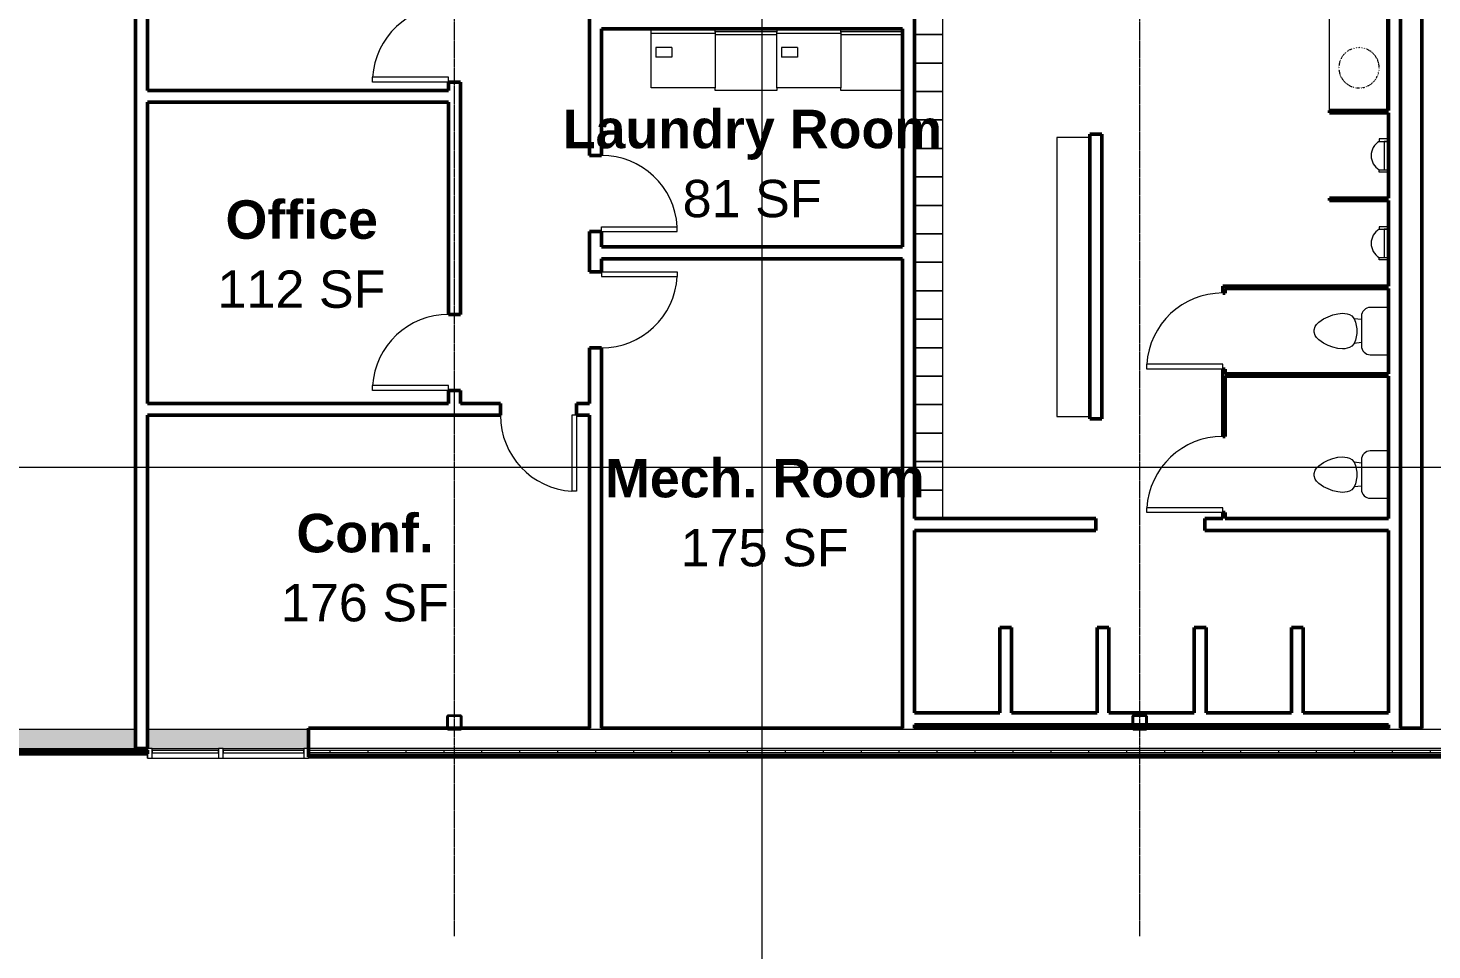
# Model space of a CAD drawing. Header units: inches. Extents: x 21836 to 26424, y -23174 to -20350.
# Drawn here: x 24929 to 25521, y -22854 to -22465 of the extents above; entities that cross this region are included whole.
import ezdxf

# ---------------------------------------------------------------- set-up
doc = ezdxf.new("R2010")
doc.units = ezdxf.units.IN
doc.header["$MEASUREMENT"] = 0
doc.linetypes.add('Dash dot dot', pattern=[0.8124999999999999, 0.2499999999999999, -0.1875, 0, -0.1875, 0, -0.1875])
doc.linetypes.add('Grid Line 1_2_', pattern=[0.8749999999999999, 0.4999999999999999, -0.125, 0.125, -0.125])
for name, color, linetype, lineweight in [('A-DOOR', 31, 'Continuous', 13), ('A-GLAZ-CURT', 52, 'Continuous', 9), ('A-GLAZ-CWMG', 51, 'Continuous', 9), ('A-WALL', 113, 'Continuous', 13), ('A-WALL-PATT', 111, 'Continuous', 50), ('C-BLDG-PADS', 91, 'Continuous', 9), ('C-TOPO', 7, 'Continuous', 9), ('G-ANNO-SYMB', 111, 'Continuous', 9), ('I-FURN', 30, 'Continuous', 9), ('I-WALL', 2, 'Continuous', 13), ('L-SITE-WALL', 31, 'Continuous', 13), ('M-AREA-IDEN', 171, 'Continuous', 9), ('P-SANR-FIXT', 6, 'Continuous', 9), ('Q-CASE', 31, 'Continuous', 9), ('Q-SPCQ', 91, 'Continuous', 9), ('S-BEAM', 12, 'Continuous', 9), ('S-COLS', 52, 'Continuous', 9), ('S-GRID', 1, 'Continuous', 9)]:
    doc.layers.add(name, color=color, linetype=linetype, lineweight=lineweight)
doc.styles.add('Arial_2', font='arial.ttf', dxfattribs={"height": 15.73652694610777})
doc.styles.add('Arial_B_1', font='arialbd.ttf', dxfattribs={"height": 16.23609923011119})

# ---------------------------------------------------------------- blocks, each defined once
blk = doc.blocks.new('HSS-Hollow Structural Section-Column - HSS6X6X1_4-V7-First Floor Plan')
at = {"layer": 'S-COLS', "lineweight": 30}
for p, q in [((-3.000000000000004, 2.533999999999998), (-3.000000000000004, -2.533999999999977)), ((-2.767000000000004, -2.533999999999948), (-2.767000000000004, 2.533999999999994)), ((2.534000000000103, 3), (-2.534, 3)), ((-2.534000000000001, 2.767), (2.534000000000098, 2.767)), ((2.766999999999992, 2.534000000000108), (2.766999999999992, -2.534000000000056)), ((2.999999999999992, -2.533999999999905), (2.999999999999992, 2.534000000000102)), ((2.53400000000005, -2.766999999999997), (-2.533999999999954, -2.766999999999997)), ((-2.533999999999988, -2.999999999999994), (2.533999999999897, -2.999999999999993))]:
    blk.add_line(p, q, dxfattribs=at)
for centre, radius, start, end in [((-2.534, 2.533999999999996), 0.4660000000000032, 89.99999999999993, 179.9999999999999), ((-2.534, 2.533999999999996), 0.2330000000000041, 90.00000000000065, 180.0000000000004), ((2.5340000000001, 2.534000000000108), 0.4659999999998932, 359.9999999999989, 89.9999999999993), ((2.5340000000001, 2.534000000000108), 0.2329999999998928, 2.735277026058625e-13, 90.00000000000038), ((-2.533999999999989, -2.533999999999978), 0.4660000000000153, 179.9999999999998, 269.9999999999993), ((-2.533999999999955, -2.533999999999947), 0.2330000000000494, 179.9999999999999, 269.9999999999998), ((2.533999999999903, -2.533999999999904), 0.4660000000000886, 269.9999999999989, 359.9999999999993), ((2.53400000000005, -2.534000000000055), 0.2329999999999417, 269.9999999999996, 359.9999999999995)]:
    blk.add_arc(centre, radius, start, end, dxfattribs=at)
blk = doc.blocks.new('HSS-Hollow Structural Section-Column - HSS6X6X1_4-V8-First Floor Plan')
at = {"layer": 'S-COLS'}
h = blk.add_hatch(dxfattribs=at)
h.set_pattern_fill('FP_7', color=256, style=0, pattern_type=2)
h.set_pattern_definition([(225, (25397.39, -22758.053), (12.67135351886293, -12.67135351886293), []), (225, (25397.39, -22777.253), (12.67135351886293, -12.67135351886293), [])])
h.paths.add_polyline_path([(-2.534000000025798, 3.000000000023874), (-2.8635117600586, 2.863511760056553), (-3.000000000025238, 2.534000000023752), (-3.000000000025238, -2.533999999976003), (-2.8635117600586, -2.863511760008805), (-2.534000000025798, -2.999999999976125), (2.533999999974639, -2.999999999976125), (2.86351176000744, -2.863511760008805), (2.999999999974761, -2.533999999976003), (2.999999999974761, 2.534000000023752), (2.86351176000744, 2.863511760056553), (2.533999999974639, 3.000000000023874), (1.148086466251243, 3.000000000023874)], flags=0)
h.paths.add_polyline_path([(-2.534000000025798, 2.767000000023472), (2.533999999974639, 2.767000000023472), (2.69875587999104, 2.698755880040153), (2.766999999974359, 2.534000000023752), (2.766999999974359, -2.533999999976003), (2.69875587999104, -2.698755879992404), (2.533999999974639, -2.766999999976405), (-2.534000000025798, -2.766999999976405), (-2.698755880041517, -2.698755879992404), (-2.767000000025518, -2.533999999976003), (-2.767000000025518, 2.534000000023752), (-2.698755880041517, 2.698755880040153)], flags=0)
at = {"layer": 'S-COLS', "lineweight": 30}
for p, q in [((-3.000000000000004, 2.533999999999998), (-3.000000000000004, -2.533999999999977)), ((-2.767000000000004, -2.533999999999948), (-2.767000000000004, 2.533999999999994)), ((2.534000000000103, 3), (-2.534, 3)), ((-2.534000000000001, 2.767), (2.534000000000098, 2.767)), ((2.766999999999992, 2.534000000000108), (2.766999999999992, -2.534000000000056)), ((2.999999999999992, -2.533999999999905), (2.999999999999992, 2.534000000000102)), ((2.53400000000005, -2.766999999999997), (-2.533999999999954, -2.766999999999997)), ((-2.533999999999988, -2.999999999999994), (2.533999999999897, -2.999999999999993))]:
    blk.add_line(p, q, dxfattribs=at)
for centre, radius, start, end in [((-2.534, 2.533999999999996), 0.4660000000000032, 89.99999999999993, 179.9999999999999), ((-2.534, 2.533999999999996), 0.2330000000000041, 90.00000000000065, 180.0000000000004), ((2.5340000000001, 2.534000000000108), 0.4659999999998932, 359.9999999999989, 89.9999999999993), ((2.5340000000001, 2.534000000000108), 0.2329999999998928, 2.735277026058625e-13, 90.00000000000038), ((-2.533999999999989, -2.533999999999978), 0.4660000000000153, 179.9999999999998, 269.9999999999993), ((-2.533999999999955, -2.533999999999947), 0.2330000000000494, 179.9999999999999, 269.9999999999998), ((2.533999999999903, -2.533999999999904), 0.4660000000000886, 269.9999999999989, 359.9999999999993), ((2.53400000000005, -2.534000000000055), 0.2329999999999417, 269.9999999999996, 359.9999999999995)]:
    blk.add_arc(centre, radius, start, end, dxfattribs=at)
blk = doc.blocks.new('Locker-Double Stacked - 12_ x 12_-489636-First Floor Plan')
at = {"layer": 'I-FURN'}
for p, q in [((5.999999999999998, 5.999999999999805), (-5.999999999999998, 5.999999999999805)), ((-5.999999999999998, 5.999999999999805), (-5.999999999999998, -6.000000000000192)), ((5.999999999999998, -6.000000000000192), (5.999999999999998, 5.999999999999805)), ((-5.999999999999998, -6.000000000000192), (5.999999999999998, -6.000000000000192))]:
    blk.add_line(p, q, dxfattribs=at)
blk = doc.blocks.new('Furniture 3 - Furniture 1-489597-First Floor Plan')
at = {"layer": 'I-FURN'}
for p, q in [((25345.98860625885, -22499.47490433136), (25345.98860625885, -22617.0834264479)), ((25359.98860625885, -22499.47490433136), (25345.98860625885, -22499.47490433136)), ((25345.98860625885, -22617.0834264479), (25359.98860625885, -22617.0834264479))]:
    blk.add_line(p, q, dxfattribs=at)
blk = doc.blocks.new('Toilet-Domestic-3D - Toilet-Domestic-3D-489637-First Floor Plan')
at = {"layer": 'P-SANR-FIXT'}
for p, q in [((-1.873738709727301, 11.50000000000006), (-0.5000000000001319, 12.00000000000002)), ((-0.5000000000001326, 12.00000000000002), (0.5000000000001497, 12.00000000000002)), ((0.5000000000001499, 12.00000000000002), (1.873738709727314, 11.50000000000006)), ((-6.787750874495901, 4.000000000000085), (-6.059810405963448, 6.000000000000224)), ((-6.059810405963455, 6.000000000000207), (-5.127195089653489, 8.000000000000112)), ((-5.127195089653492, 8.000000000000107), (-3.739764113511693, 10.0000000000001)), ((-3.739764113511677, 10.00000000000013), (-2.739764113511752, 11.00000000000004)), ((-2.739764113511753, 11.00000000000004), (-1.873738709727293, 11.50000000000007)), ((1.873738709727305, 11.50000000000006), (2.739764113511741, 11.00000000000005)), ((2.739764113511736, 11.00000000000006), (3.739764113511721, 10.00000000000005)), ((3.739764113511732, 10.00000000000004), (5.127195089653512, 8.000000000000064)), ((5.127195089653513, 8.00000000000006), (6.059810405963525, 6.000000000000047)), ((6.059810405963531, 6.000000000000028), (6.787750874495945, 3.999999999999983)), ((-7.50000000000002, -3.425093895454522e-14), (-7.325688514504699, 1.99238939618353)), ((-7.325688514504694, 1.992389396183555), (-6.787750874495927, 3.999999999999996)), ((6.787750874495946, 3.999999999999977), (7.325688514504697, 1.992389396183532)), ((7.325688514504697, 1.992389396183537), (7.50000000000002, -8.293365993949918e-14)), ((-7.412844257252362, -0.9961946980916878), (-7.50000000000002, -3.697042672001771e-14)), ((-7.235846299147765, -1.99999999999979), (-7.412844257252362, -0.9961946980917018)), ((-6.967897106716618, -2.999999999999912), (-7.235846299147754, -1.999999999999842)), ((-6.401133212130358, -3.999999999999919), (-6.967897106716618, -2.999999999999914)), ((-5.209379619536154, -4.99999999999991), (-6.401133212130358, -3.999999999999921)), ((-3.835640909808946, -5.49999999999988), (-5.209379619536155, -4.99999999999991)), ((-4.861662917351556, -8.023778450744098), (-5.209379619536154, -4.99999999999991)), ((-0.9999999999997728, -5.999999999999972), (-3.835640909808924, -5.499999999999883)), ((3.835640909808857, -5.499999999999932), (0.9999999999997848, -5.999999999999972)), ((5.209379619536155, -4.999999999999937), (3.835640909808858, -5.499999999999933)), ((4.861662917351547, -8.023778450744098), (5.209379619536154, -4.999999999999936)), ((6.40113321213035, -3.999999999999953), (5.209379619536155, -4.999999999999937)), ((6.96789710671662, -2.999999999999932), (6.40113321213035, -3.999999999999953)), ((7.235846299147753, -1.999999999999943), (6.96789710671662, -2.999999999999932)), ((7.412844257252376, -0.9961946980917418), (7.235846299147751, -1.999999999999961)), ((7.500000000000021, -6.686708314075687e-14), (7.412844257252373, -0.9961946980917571)), ((-9.976221549255797, -11.74999999999998), (-9.976221549255797, -19.47622154925572)), ((6.24999999999998, -8.023778450744098), (-6.250000000000018, -8.023778450744098)), ((0.9999999999997835, -5.999999999999972), (-0.9999999999997728, -5.999999999999972)), ((9.976221549255834, -19.47622154925572), (9.976221549255834, -11.74999999999989))]:
    blk.add_line(p, q, dxfattribs=at)
for centre, radius, start, end in [((-6.249999999999996, -11.74999999999996), 3.726221549255814, 90.00000000000034, 180.0000000000004), ((6.250000000000004, -11.74999999999991), 3.726221549255821, 3.244165775092787e-13, 90.00000000000044)]:
    blk.add_arc(centre, radius, start, end, dxfattribs=at)
blk = doc.blocks.new('Single-Flush - 32_ x 84_-489638-First Floor Plan')
at = {"layer": 'A-DOOR', "lineweight": 20}
for p, q in [((14, -0.4999999999997813), (14, -32.50416177666408)), ((16.00000000000093, -0.4999999999997813), (14, -0.4999999999997813)), ((16.00000000000093, -0.4999999999997813), (16.00000000000093, -32.50416177666408)), ((16.00000000000093, -32.50416177666408), (14, -32.50416177666408))]:
    blk.add_line(p, q, dxfattribs=at)
at = {"layer": 'A-DOOR', "lineweight": 9}
blk.add_arc((16.00000000000093, -0.4999999999994408), 32.06659275674492, 179.9999999999998, 266.4241294797687, dxfattribs=at)
blk = doc.blocks.new('Vanity Counter Top w 2 Round Sink Holes - 72_-489639-First Floor Plan')
at = {"layer": 'Q-CASE', "lineweight": 20}
for p, q in [((-52.26229508196725, 24.99999999999994), (32.01895491788748, 24.99999999999994)), ((-52.26229508196725, 0.750000000000015), (32.01895491788152, 0.750000000000015))]:
    blk.add_line(p, q, dxfattribs=at)
at = {"layer": 'Q-CASE', "linetype": 'Dash dot dot'}
for centre, radius, start, end in [((-34.26229508196761, 12.49999999999992), 8.499999999999957, 359.9999999999994, 179.9999999999999), ((14.98770491782051, 12.4999999999999), 8.49999999999998, 359.9999999999994, 179.9999999999999), ((-34.26229508196761, 12.49999999999992), 8.499999999999957, 180.0000000000002, 5.088887490341627e-14), ((14.98770491782051, 12.49999999999995), 8.49999999999998, 180.0000000000002, 5.088887490341627e-14)]:
    blk.add_arc(centre, radius, start, end, dxfattribs=at)
blk = doc.blocks.new('Single-Flush - 32_ x 84_-460923-First Floor Plan')
at = {"layer": 'A-DOOR', "lineweight": 20}
for p, q in [((14, -2.499999999999781), (14, -34.50416177666408)), ((16.00000000000093, -2.499999999999781), (14, -2.499999999999781)), ((16.00000000000093, -2.499999999999781), (16.00000000000093, -34.50416177666408)), ((16.00000000000093, -34.50416177666408), (14, -34.50416177666408))]:
    blk.add_line(p, q, dxfattribs=at)
at = {"layer": 'A-DOOR', "lineweight": 9}
blk.add_arc((16.00000000000093, -2.499999999999441), 32.06659275674492, 179.9999999999998, 266.4241294797687, dxfattribs=at)
blk = doc.blocks.new('Single-Flush - 32_ x 84_-489871-First Floor Plan')
at = {"layer": 'A-DOOR', "lineweight": 20}
for p, q in [((14, 2.499999999999781), (14, 34.50416177666408)), ((16.00000000000093, 34.50416177666408), (14, 34.50416177666408)), ((16.00000000000093, 2.499999999999781), (16.00000000000093, 34.50416177666408)), ((16.00000000000093, 2.499999999999781), (14, 2.499999999999781))]:
    blk.add_line(p, q, dxfattribs=at)
at = {"layer": 'A-DOOR', "lineweight": 9}
blk.add_arc((16.00000000000093, 2.499999999999441), 32.06659275674492, 93.57587052023096, 179.9999999999998, dxfattribs=at)
blk = doc.blocks.new('Urinal-Wall-3D - Urinal-Wall-3D-492330-First Floor Plan')
at = {"layer": 'P-SANR-FIXT'}
for p, q in [((-11.29427558527833, 2.500000000000131), (-11.29427558527833, 6.500000000000266)), ((-11.29427558527833, 6.500000000000266), (-10.29427558527837, 6.500000000000266)), ((-10.29427558527837, 6.500000000000266), (-10.29427558527837, 2.500000000000131)), ((2.7259743663051, 6.500000000000336), (1.705724414721597, 6.500000000000336)), ((1.705724414721597, 6.500000000000336), (1.705724414721597, 2.500000000000131)), ((2.7259743663051, 2.500000000000131), (2.7259743663051, 6.500000000000336)), ((1.705724414721597, 4.345299461621099), (-10.29427558527837, 4.345299461621099)), ((-10.29427558527837, 4.345299461621099), (-10.29427558527837, 2.500000000000131)), ((1.705724414721597, 2.500000000000131), (1.705724414721597, 4.345299461621099))]:
    blk.add_line(p, q, dxfattribs=at)
blk.add_arc((-4.294275585278364, 2.894448724535911), 6.999999999999996, 31.00271913387458, 148.9972808661261, dxfattribs=at)
blk = doc.blocks.new('Girt_C - 8_D-707918-First Floor Plan')
at = {"layer": 'S-BEAM'}
h = blk.add_hatch(color=256, dxfattribs=at)
h.paths.add_polyline_path([(26266.2652253516, -22761.24031039725), (26266.2652253516, -22761.05281039725), (25988.25932635176, -22761.08957244871), (25988.25932635176, -22761.24031039725), (26260.19347484156, -22761.24031039725)], flags=0)
h.paths.add_polyline_path([(25846.3902253518, -22761.24031039725), (25846.3902253518, -22761.05281039725), (25814.3902253518, -22761.09685341598), (25814.3902253518, -22761.24031039725)], flags=0)
h.paths.add_polyline_path([(24973.89022535176, -22761.24031039725), (24973.89022535176, -22761.05281039725), (24630.89022535175, -22761.07787698697), (24630.89022535175, -22761.24031039725), (24843.31328387347, -22761.24031039725)], flags=0)
h.paths.add_polyline_path([(25046.89022535186, -22761.24031039725), (25046.89022535186, -22761.05281039725), (24978.89022535175, -22761.07793063403), (24978.89022535175, -22761.24031039725), (24981.54549762646, -22761.24031039724)], flags=0)
h = blk.add_hatch(color=256, dxfattribs=at)
h.paths.add_polyline_path([(26225.63542140332, -22768.86531039725), (26266.2652253516, -22768.86531039725), (26266.2652253516, -22761.24031039725), (25988.25932635176, -22761.24031039725), (25988.25932635176, -22768.86531039725), (26087.40320765033, -22768.86531039725)], flags=0)
h.paths.add_polyline_path([(25846.3902253518, -22768.86531039725), (25846.3902253518, -22761.24031039725), (25814.3902253518, -22761.24031039725), (25814.3902253518, -22768.86531039725)], flags=0)
h.paths.add_polyline_path([(25046.89022535186, -22768.86531039724), (25046.89022535186, -22761.24031039725), (24978.89022535175, -22761.24031039725), (24978.89022535175, -22768.86531039724), (24981.54549762646, -22768.86531039724)], flags=0)
h.paths.add_polyline_path([(24973.89022535176, -22768.86531039724), (24973.89022535176, -22761.24031039725), (24630.89022535175, -22761.24031039725), (24630.89022535175, -22768.86531039724), (24843.31328387347, -22768.86531039724)], flags=0)
h = blk.add_hatch(color=256, dxfattribs=at)
h.paths.add_polyline_path([(26212.58854265943, -22769.05281039725), (26266.2652253516, -22769.02769016046), (26266.2652253516, -22768.86531039725), (25988.25932635176, -22768.88121341184), (25988.25932635176, -22769.05281039725), (26182.74238881328, -22769.05281039725)], flags=0)
h.paths.add_polyline_path([(25844.3902253518, -22769.05281039725), (25846.3902253518, -22769.02769016046), (25846.3902253518, -22768.86531039725), (25814.3902253518, -22768.89115939809), (25814.3902253518, -22769.05281039725), (25816.3902253518, -22769.05281039725)], flags=0)
h.paths.add_polyline_path([(24978.89022535175, -22769.05281039724), (25046.89022535186, -22769.01012311863), (25046.89022535186, -22768.86531039724), (24978.89022535175, -22768.86531039724), (24978.89022535175, -22769.04742269944)], flags=0)
h.paths.add_polyline_path([(24973.89022535176, -22769.05281039724), (24973.89022535176, -22768.86531039724), (24630.89022535175, -22768.86531039724), (24630.89022535175, -22769.05275675018), (24843.31328387347, -22769.05281039724)], flags=0)
for p, q in [((24973.89022535176, -22761.05281039725), (24821.92422535169, -22761.05281039725)), ((25046.89022535186, -22761.05281039725), (24978.89022535175, -22761.05281039725)), ((24661.39022535194, -22769.05281039724), (24973.89022535176, -22769.05281039724)), ((24980.89022535175, -22769.05281039724), (25008.89022535176, -22769.05281039724)), ((25010.89022535176, -22769.05281039724), (25044.89022535186, -22769.05281039724))]:
    blk.add_line(p, q, dxfattribs=at)
blk = doc.blocks.new('System Panel - Glazed-706675-First Floor Plan')
at = {"layer": 'A-GLAZ-CURT', "lineweight": 13}
for p, q in [((17.00000000004729, -0.2499999999990905), (-17.00000000005275, -0.2499999999990905)), ((-17.00000000005275, -0.2499999999990905), (-17.00000000005275, -1.250000000000909)), ((-17.00000000005275, -1.250000000000909), (17.00000000004729, -1.250000000000909)), ((17.00000000004729, -1.250000000000909), (17.00000000004729, -0.2499999999990905))]:
    blk.add_line(p, q, dxfattribs=at)
at = {"layer": 'A-GLAZ-CURT'}
for p, q in [((-17.00000000005275, -1.25), (-17.00000000005275, -0.2500000000000001)), ((17.00000000005002, -0.25), (-17.00000000005275, -0.25)), ((-17.00000000005275, -1.25), (17.00000000005002, -1.25)), ((17.00000000005002, -0.2500000000000001), (17.00000000005002, -1.25))]:
    blk.add_line(p, q, dxfattribs=at)
blk = doc.blocks.new('Rectangular Mullion - Rectangular Mullion 1-592574-First Floor Plan')
at = {"layer": 'A-GLAZ-CWMG', "lineweight": 20}
for p, q in [((-2.000000000000909, 2.000000000000909), (0, 2.000000000000909)), ((-2.000000000000909, -2.000000000000909), (-2.000000000000909, 2.000000000000909)), ((0, 2.000000000000909), (0, -2.000000000000909)), ((0, -2.000000000000909), (-2.000000000000909, -2.000000000000909))]:
    blk.add_line(p, q, dxfattribs=at)
blk = doc.blocks.new('Rectangular Mullion - Rectangular Mullion 1-600438-First Floor Plan')
at = {"layer": 'A-GLAZ-CWMG'}
blk.add_line((25010.89022535173, -22773.05281039722), (25044.89022535184, -22773.05281039722), dxfattribs=at)
blk = doc.blocks.new('System Panel - Glazed-706159-First Floor Plan')
at = {"layer": 'A-GLAZ-CURT', "lineweight": 13}
for p, q in [((13.99999999999818, -0.2499999999990905), (-14.00000000000364, -0.2499999999990905)), ((-14.00000000000364, -0.2499999999990905), (-14.00000000000364, -1.250000000000909)), ((-14.00000000000364, -1.250000000000909), (13.99999999999818, -1.250000000000909)), ((13.99999999999818, -1.250000000000909), (13.99999999999818, -0.2499999999990905))]:
    blk.add_line(p, q, dxfattribs=at)
at = {"layer": 'A-GLAZ-CURT'}
for p, q in [((-14.00000000000364, -1.25), (-14.00000000000364, -0.2500000000000001)), ((13.99999999999818, -0.25), (-14.00000000000364, -0.25)), ((-14.00000000000364, -1.25), (13.99999999999818, -1.25)), ((13.99999999999818, -0.2500000000000001), (13.99999999999818, -1.25))]:
    blk.add_line(p, q, dxfattribs=at)
blk = doc.blocks.new('Rectangular Mullion - Rectangular Mullion 1-674845-First Floor Plan')
at = {"layer": 'A-GLAZ-CWMG'}
for p, q in [((24978.89022535173, -22769.40221039724), (24978.89022535173, -22769.05281039721)), ((24978.89022535173, -22769.75621039725), (24978.89022535173, -22769.40221039724)), ((24978.89022535173, -22771.34021039724), (24978.89022535173, -22769.76541039725)), ((24978.89022535173, -22773.05281039722), (24978.89022535173, -22771.34021039724)), ((24980.89022535172, -22773.05281039722), (25008.89022535173, -22773.05281039722))]:
    blk.add_line(p, q, dxfattribs=at)
blk = doc.blocks.new('Rectangular Mullion - Rectangular Mullion 1-592303-First Floor Plan')
at = {"layer": 'A-GLAZ-CWMG', "lineweight": 20}
for p, q in [((-1.000000000001819, 2.000000000000909), (1.000000000001819, 2.000000000000909)), ((-1.000000000001819, -2.000000000000909), (-1.000000000001819, 2.000000000000909)), ((1.000000000001819, 2.000000000000909), (1.000000000001819, -2.000000000000909)), ((1.000000000001819, -2.000000000000909), (-1.000000000001819, -2.000000000000909))]:
    blk.add_line(p, q, dxfattribs=at)
blk = doc.blocks.new('Basic Wall _ arcoPlus - 547 - ___-609905-First Floor Plan')
at = {"layer": 'A-WALL'}
for p, q in [((24661.39022535192, -22769.40221039724), (24661.39022535192, -22769.46471039724)), ((24978.89022535173, -22769.40221039724), (24661.39022535192, -22769.40221039724)), ((24661.39022535192, -22769.40221039724), (24978.89022535173, -22769.40221039724)), ((24661.39022535192, -22769.46471039724), (24661.39022535192, -22769.75621039724)), ((24661.39022535192, -22769.75621039725), (24661.39022535192, -22769.46471039724)), ((24661.39022535192, -22769.46471039724), (24661.39022535192, -22769.69371039724)), ((24661.39022535192, -22769.46471039725), (24978.89022535173, -22769.46471039725)), ((24661.39022535192, -22769.46471039724), (24978.89022535173, -22769.46471039724)), ((24661.39022535192, -22769.69371039725), (24978.89022535173, -22769.69371039725)), ((24661.39022535192, -22769.69371039724), (24978.89022535173, -22769.69371039724)), ((24661.39022535192, -22769.75621039725), (24978.89022535173, -22769.75621039725)), ((24661.39022535192, -22769.75621039725), (24978.89022535173, -22769.75621039725)), ((24661.39022535192, -22769.76541039725), (24661.39022535192, -22771.46571039724)), ((24661.39022535192, -22771.34021039724), (24661.39022535192, -22769.76541039725)), ((24978.89022535173, -22769.46471039724), (24978.89022535173, -22769.40221039724)), ((24978.89022535173, -22769.69371039724), (24978.89022535173, -22769.46471039724)), ((24978.89022535173, -22769.46471039724), (24978.89022535173, -22769.75621039725)), ((24978.89022535173, -22769.75621039724), (24978.89022535173, -22769.46471039724)), ((24978.89022535173, -22769.76541039725), (24978.89022535173, -22771.34021039724)), ((24978.89022535173, -22771.34021039724), (24978.89022535173, -22769.76541039725)), ((24661.39022535192, -22771.40321039725), (24661.39022535192, -22771.34021039724)), ((24661.39022535192, -22771.46571039724), (24661.39022535192, -22771.40321039725)), ((24661.39022535192, -22771.40321039725), (24978.89022535173, -22771.40321039725)), ((24661.39022535192, -22771.40321039725), (24978.89022535173, -22771.40321039725)), ((24661.39022535192, -22771.46571039724), (24661.39022535192, -22771.52821039724)), ((24661.39022535192, -22771.46571039724), (24978.89022535173, -22771.46571039724)), ((24661.39022535192, -22771.46571039724), (24978.89022535173, -22771.46571039724)), ((24661.39022535192, -22771.52821039725), (24978.89022535173, -22771.52821039725)), ((24661.39022535192, -22771.52821039724), (24978.89022535173, -22771.52821039724)), ((24978.89022535173, -22771.34021039724), (24978.89022535173, -22771.40321039725)), ((24978.89022535173, -22771.40321039724), (24978.89022535173, -22771.34021039724)), ((24978.89022535173, -22771.40321039725), (24978.89022535173, -22771.46571039724)), ((24978.89022535173, -22771.46571039724), (24978.89022535173, -22771.40321039724)), ((24978.89022535173, -22771.52821039724), (24978.89022535173, -22771.46571039724))]:
    blk.add_line(p, q, dxfattribs=at)
blk = doc.blocks.new('Washing Machine - 26_x26_ - Private-670433-First Floor Plan')
at = {"layer": 'P-SANR-FIXT'}
for p, q in [((1.312500000000277, 13.0000000000009), (1.312500000000277, -12.99999999999909)), ((2.593750000000276, 13.00000000000083), (2.593750000000276, -12.99999999999917)), ((26.00000000000074, 13.00000000000083), (26.00000000000074, -12.99999999999917)), ((1.312500000000277, -12.99999999999909), (2.451372438372345e-13, -12.99999999999909)), ((1.40877890173441, -12.9999999999991), (1.312500000000277, -12.99999999999909)), ((26.00000000000074, -12.99999999999917), (24.99999999999785, -12.99999999999917))]:
    blk.add_line(p, q, dxfattribs=at)
blk = doc.blocks.new('Dryer - 27_ x 25_ x 35_-670434-First Floor Plan')
at = {"layer": 'Q-SPCQ'}
for p, q in [((1.420765996736774, 0.1117715040331468), (28.42076599673678, 0.1117715040331468)), ((1.420765996736774, -23.47944959423053), (1.420765996736774, 0.1117715040331468)), ((28.42076599673678, 0.1117715040331468), (28.42076599673678, -23.47944959423049)), ((19.67076599673587, -12.8882284959667), (26.42076599673594, -12.8882284959667)), ((19.67076599673587, -16.88822849596674), (19.67076599673587, -12.8882284959667)), ((19.67076599673587, -16.88822849596674), (26.42076599673594, -16.88822849596674)), ((26.42076599673594, -16.88822849596674), (26.42076599673594, -12.8882284959667)), ((1.420765996736774, -22.88822849596371), (28.42076599673388, -22.88822849596371))]:
    blk.add_line(p, q, dxfattribs=at)
blk = doc.blocks.new('Washing Machine - 26_x26_ - Private-V19-First Floor Plan')
at = {"layer": 'P-SANR-FIXT'}
for p, q in [((2.451372438372345e-13, 13.0000000000009), (1.312500000000277, 13.0000000000009)), ((1.312500000000277, 13.0000000000009), (1.408778901734326, 13.0000000000009)), ((1.312500000000277, 13.0000000000009), (1.312500000000277, -12.99999999999909)), ((2.593750000000276, 13.00000000000083), (2.593750000000276, -12.99999999999917)), ((24.99999999999742, 13.00000000000083), (26.00000000000074, 13.00000000000083)), ((26.00000000000074, 13.00000000000083), (26.00000000000074, -12.99999999999917)), ((1.312500000000277, -12.99999999999909), (2.451372438372345e-13, -12.99999999999909)), ((1.40877890173441, -12.9999999999991), (1.312500000000277, -12.99999999999909)), ((26.00000000000074, -12.99999999999917), (24.99999999999785, -12.99999999999917))]:
    blk.add_line(p, q, dxfattribs=at)
blk = doc.blocks.new('Dryer - 27_ x 25_ x 35_-V20-First Floor Plan')
at = {"layer": 'Q-SPCQ'}
for p, q in [((1.420765996736774, 0.1117715040331468), (28.42076599673678, 0.1117715040331468)), ((1.420765996736774, -23.47944959423053), (1.420765996736774, 0.1117715040331468)), ((28.42076599673678, 0.1117715040331468), (28.42076599673678, -24.88822849596685)), ((19.67076599673587, -12.8882284959667), (26.42076599673594, -12.8882284959667)), ((19.67076599673587, -16.88822849596674), (19.67076599673587, -12.8882284959667)), ((19.67076599673587, -16.88822849596674), (26.42076599673594, -16.88822849596674)), ((26.42076599673594, -16.88822849596674), (26.42076599673594, -12.8882284959667)), ((1.420765996736774, -22.88822849596371), (28.42076599673388, -22.88822849596371))]:
    blk.add_line(p, q, dxfattribs=at)
blk = doc.blocks.new('Rectangular Mullion - Rectangular Mullion 1-706162-First Floor Plan')
at = {"layer": 'A-GLAZ-CWMG', "lineweight": 20}
for p, q in [((0, 2.000000000000909), (-1.999999999998181, 2.000000000000909)), ((-1.999999999998181, 2.000000000000909), (-1.999999999998181, -2.000000000000909)), ((0, -2.000000000000909), (0, 2.000000000000909)), ((-1.999999999998181, -2.000000000000909), (0, -2.000000000000909))]:
    blk.add_line(p, q, dxfattribs=at)

msp = doc.modelspace()

# ---------------------------------------------------------------- hatches: boundary and pattern name
at = {"layer": 'A-WALL-PATT', "lineweight": 9}
h = msp.add_hatch(dxfattribs=at)
h.set_pattern_fill('FP_10', color=256, style=0, pattern_type=2)
h.set_pattern_definition([(0, (0, 0), (0, 16), []), (90, (0, 0), (-16, 9.797174393178826e-16), [])])
h.paths.add_polyline_path([(25327.12603200892, -22770.80281039724), (25671.8902253517, -22770.80281039724), (25671.8902253517, -22769.80281039723), (25046.89022535186, -22769.80281039723), (25046.89022535186, -22770.80281039724), (25258.00992513242, -22770.80281039724)], flags=0)
at = {"layer": 'C-BLDG-PADS'}
h = msp.add_hatch(color=256, dxfattribs=at)
h.paths.add_polyline_path([(24705.08107012049, -22771.52821039727), (24978.89022535175, -22771.52821039727), (24978.89022535175, -22771.46571039727), (24661.39022535194, -22771.46571039727), (24661.39022535194, -22771.52821039727)], flags=0)
h.paths.add_polyline_path([(24013.92000135557, -22771.52821039724), (24232.39022535194, -22771.52821039724), (24232.39022535194, -22771.46571039723), (23989.3902253518, -22771.46571039723), (23989.3902253518, -22771.52821039724)], flags=0)
h.paths.add_polyline_path([(23570.57666008102, -22771.52821039724), (23921.39022535169, -22771.52821039724), (23921.39022535169, -22771.46571039723), (23502.39022535194, -22771.46571039723), (23502.39022535194, -22771.52821039724)], flags=0)
h.paths.add_polyline_path([(24819.50775523421, -22771.40321039727), (24978.89022535175, -22771.40321039727), (24978.89022535175, -22771.34021039727), (24661.39022535194, -22771.34021039727), (24661.39022535194, -22771.40321039727), (24774.19717699698, -22771.40321039727)], flags=0)
h.paths.add_polyline_path([(23712.7248867111, -22771.40321039723), (23921.39022535169, -22771.40321039723), (23921.39022535169, -22771.34021039724), (23502.39022535194, -22771.34021039724), (23502.39022535194, -22771.40321039723), (23599.22336009661, -22771.40321039723)], flags=0)
h.paths.add_polyline_path([(24111.37428909983, -22771.40321039723), (24232.39022535194, -22771.40321039723), (24232.39022535194, -22771.34021039724), (23989.3902253518, -22771.34021039724), (23989.3902253518, -22771.40321039723), (24013.92000135557, -22771.40321039723)], flags=0)
h.paths.add_polyline_path([(24843.31328387347, -22769.46471039727), (24978.89022535175, -22769.46471039727), (24978.89022535175, -22769.40221039727), (24661.39022535194, -22769.40221039727), (24661.39022535194, -22769.46471039727), (24774.19717699698, -22769.46471039727)], flags=0)
h.paths.add_polyline_path([(23989.3902253518, -22769.46471039723), (24232.39022535194, -22769.46471039723), (24232.39022535194, -22769.40221039723), (23989.3902253518, -22769.40221039723)], flags=0)
h.paths.add_polyline_path([(23502.39022535194, -22769.46471039723), (23921.39022535169, -22769.46471039723), (23921.39022535169, -22769.40221039723), (23502.39022535194, -22769.40221039723)], flags=0)
h.paths.add_polyline_path([(25993.00342535189, -22339.05281039722), (25994.5782253519, -22339.05281039722), (25994.5782253519, -22337.37170939724), (25993.57132635176, -22337.37170939724), (25993.57132635176, -22335.55281039722), (25993.00342535187, -22335.55281039722), (25993.00342535189, -22338.30859612541)], flags=0)
h.paths.add_polyline_path([(22065.04082535183, -22335.5528103975), (22065.04082535183, -22063.05281039719), (22064.97832535183, -22063.05281039719), (22064.97832535183, -22335.5528103975)], flags=0)
h.paths.add_polyline_path([(22063.10282535179, -22335.5528103975), (22063.10282535179, -22063.05281039719), (22063.03982535183, -22063.05281039719), (22063.03982535183, -22335.5528103975), (22063.10259549831, -22335.5528103975)], flags=0)
h.paths.add_polyline_path([(22062.91482535179, -22335.5528103975), (22062.97732535183, -22335.5528103975), (22062.97732535183, -22063.05281039719), (22062.91482535179, -22063.05281039719), (22062.91482535179, -22259.24120722042)], flags=0)
h.paths.add_polyline_path([(25992.70272535188, -22335.55281039722), (25992.70272535188, -22110.05281039725), (25992.64022535188, -22110.05281039725), (25992.64022535188, -22335.55281039722)], flags=0)
h.paths.add_polyline_path([(25965.89022535169, -21131.80281039741), (25983.76522535179, -21131.80281039741), (25983.76522535179, -21131.74031039741), (25855.99582535173, -21131.74031039741), (25855.99582535173, -21131.80281039741)], flags=0)
h.paths.add_polyline_path([(24064.66082535173, -21131.80281039726), (24064.66082535173, -21131.74031039727), (23952.39022535172, -21131.74031039727), (23952.39022535172, -21131.80281039726)], flags=0)
h.paths.add_polyline_path([(22838.9461844552, -21131.80281039718), (22938.25545972662, -21131.80281039718), (22938.25545972662, -21131.74031039718), (22792.14999097675, -21131.74031039718), (22792.14999097675, -21131.80281039718), (22805.75500137889, -21131.80281039718)], flags=0)
h.paths.add_polyline_path([(22800.63045972672, -21129.86481039728), (22800.63045972672, -21129.80181039718), (22792.14999097675, -21129.84972946437), (22792.14999097675, -21129.86481039717)], flags=0)
h.paths.add_polyline_path([(22800.63045972672, -21129.73931039717), (22800.63045972672, -21129.67681039717), (22792.14999097675, -21129.67681039717), (22792.14999097675, -21129.73931039717)], flags=0)
h = msp.add_hatch(color=256, dxfattribs=at)
h.paths.add_polyline_path([(24973.80435702435, -22771.46571039727), (24978.89022535175, -22771.46571039727), (24978.89022535175, -22771.40321039727), (24661.39022535194, -22771.40321039727), (24661.39022535194, -22771.46571039727), (24843.31328387347, -22771.46571039727)], flags=0)
h.paths.add_polyline_path([(24013.92000135557, -22771.46571039723), (24232.39022535194, -22771.46571039723), (24232.39022535194, -22771.40321039723), (23989.3902253518, -22771.40321039723), (23989.3902253518, -22771.46571039723)], flags=0)
h.paths.add_polyline_path([(23921.39022535169, -22771.46571039723), (23921.39022535169, -22771.40321039723), (23502.39022535194, -22771.40321039723), (23502.39022535194, -22771.46571039723), (23875.68778760258, -22771.46571039723)], flags=0)
h.paths.add_polyline_path([(24978.89022535175, -22771.34021039727), (24978.89022535175, -22769.76541039727), (24661.39022535194, -22769.76541039727), (24661.39022535194, -22771.34021039727), (24973.89022535176, -22771.34021039727)], flags=0)
h.paths.add_polyline_path([(24152.15221510855, -22771.34021039724), (24232.39022535194, -22771.34021039724), (24232.39022535194, -22769.76541039723), (23989.3902253518, -22769.76541039723), (23989.3902253518, -22771.34021039724), (24013.92000135557, -22771.34021039724)], flags=0)
h.paths.add_polyline_path([(23562.96776869821, -22771.34021039724), (23921.39022535169, -22771.34021039724), (23921.39022535169, -22769.76541039723), (23502.39022535194, -22769.80281039724), (23502.39022535194, -22771.34021039724)], flags=0)
h.paths.add_polyline_path([(24973.86519332329, -22769.75621039727), (24978.89022535175, -22769.75621039727), (24978.89022535175, -22769.46471039727), (24661.39022535194, -22769.46471039727), (24661.39022535194, -22769.75621039727), (24843.31328387347, -22769.75621039727)], flags=0)
h.paths.add_polyline_path([(23515.20964669935, -22769.75621039724), (23921.39022535169, -22769.75621039724), (23921.39022535169, -22769.46471039723), (23502.39022535194, -22769.46471039723), (23502.39022535194, -22769.75621039724)], flags=0)
h.paths.add_polyline_path([(24013.92000135557, -22769.75621039724), (24232.39022535194, -22769.75621039724), (24232.39022535194, -22769.46471039723), (23989.3902253518, -22769.46471039723), (23989.3902253518, -22769.75621039724)], flags=0)
h.paths.add_polyline_path([(22062.97732535183, -22335.5528103975), (22063.03982535183, -22335.5528103975), (22063.03982535183, -22063.05281039719), (22062.97732535183, -22063.05281039719), (22062.97732535183, -22259.24120722042)], flags=0)
h.paths.add_polyline_path([(22064.64022535197, -22335.5528103975), (22064.67762535183, -22335.5528103975), (22064.6402253522, -22063.05281039719), (22063.10282535179, -22063.05281039719), (22063.10282535179, -22335.5528103975), (22063.64022535193, -22335.5528103975)], flags=0)
h.paths.add_polyline_path([(22064.68682535179, -22335.5528103975), (22064.97832535183, -22335.5528103975), (22064.97832535183, -22063.05281039719), (22064.68682535179, -22063.05281039719), (22064.68682535179, -22259.24120722042)], flags=0)
h.paths.add_polyline_path([(25992.99422535189, -22335.55281039722), (25992.99422535189, -22110.05281039725), (25992.70272535188, -22110.05281039725), (25992.70272535188, -22335.55281039722)], flags=0)
h.paths.add_polyline_path([(25993.57132635176, -22335.55281039722), (25993.57132635176, -22110.05281039725), (25993.00342535187, -22110.05281039725), (25993.00342535187, -22335.55281039722), (25993.14022535179, -22335.55281039722)], flags=0)
h.paths.add_polyline_path([(25965.89022535169, -21131.74031039741), (25983.76522535179, -21131.74031039741), (25983.76522535179, -21131.44881039739), (25855.99582535173, -21131.44881039739), (25855.99582535173, -21131.74031039741)], flags=0)
h.paths.add_polyline_path([(24064.66082535173, -21131.74031039727), (24064.66082535173, -21131.44881039726), (23952.39022535172, -21131.44881039726), (23952.39022535172, -21131.74031039727)], flags=0)
h.paths.add_polyline_path([(22938.25545972662, -21131.74031039718), (22938.25545972662, -21131.44881039717), (22792.14999097675, -21131.44881039717), (22792.14999097675, -21131.74031039718), (22908.06229133169, -21131.74031039718)], flags=0)
h.paths.add_polyline_path([(25983.76522535179, -21131.43961039741), (25983.76522535179, -21131.2654083974), (25993.57132635176, -21131.2654083974), (25993.57132635176, -21129.86481039737), (25855.99582535173, -21129.86481039737), (25855.99582535173, -21131.43961039726), (25965.89022535169, -21131.43961039726)], flags=0)
h.paths.add_polyline_path([(23952.39022535172, -21131.43961039726), (24064.66082535173, -21131.43961039726), (24064.66082535173, -21129.86481039732), (23952.39022535172, -21129.88476580588), (23952.39022535172, -21131.30281039734)], flags=0)
h.paths.add_polyline_path([(22908.06229133169, -21131.43961039718), (22938.25545972618, -21131.43961039718), (22938.25545972662, -21129.86481039728), (22792.14999097675, -21129.86481039717), (22792.14999097675, -21131.43961039717), (22838.9461844552, -21131.43961039717)], flags=0)
h.paths.add_polyline_path([(22792.14999097675, -21129.80181039718), (22800.63045972672, -21129.74659485296), (22800.63045972672, -21129.73931039717), (22792.14999097675, -21129.73931039717)], flags=0)

# ---------------------------------------------------------------- linework, layer by layer
at = {"layer": 'A-WALL'}
for p, q in [((25105.85622535166, -22761.05281039721), (25046.89022535183, -22761.05281039721)), ((25394.85622535166, -22761.0528103972), (25110.92422535166, -22761.05281039721)), ((25165.39022535173, -22760.42781039721), (25165.39022535173, -22761.05281039721)), ((25170.39022535173, -22760.42781039721), (25170.39022535173, -22761.0528103972)), ((25297.39022535173, -22760.42781039721), (25297.39022535173, -22761.05281039721)), ((25302.39022535173, -22760.42781039721), (25302.39022535173, -22761.05281039721)), ((25683.85622535166, -22761.0528103972), (25399.92422535166, -22761.0528103972)), ((25502.39022535175, -22760.42781039721), (25502.39022535175, -22761.05281039721)), ((25507.39022535175, -22760.4278103972), (25507.39022535175, -22761.0528103972)), ((25516.39022535175, -22760.4278103972), (25516.39022535175, -22761.0528103972)), ((25814.39022535177, -22769.0528103972), (25046.89022535183, -22769.05281039721)), ((25814.39022535177, -22769.8028103972), (25046.89022535183, -22769.80281039721)), ((25814.39022535177, -22770.80281039721), (25046.89022535183, -22770.80281039721)), ((25814.39022535177, -22771.55281039721), (25046.89022535183, -22771.55281039721))]:
    msp.add_line(p, q, dxfattribs=at)
at = {"layer": 'A-WALL', "lineweight": 50}
for p, q in [((24978.89022535173, -22769.76541039725), (24661.39022535192, -22769.76541039725)), ((24978.89022535173, -22771.34021039724), (24978.89022535173, -22769.76541039725)), ((24661.39022535192, -22771.34021039724), (24978.89022535173, -22771.34021039724))]:
    msp.add_line(p, q, dxfattribs=at)
at = {"layer": 'C-BLDG-PADS'}
msp.add_line((24661.39022535192, -22771.59021039721), (24978.89022535173, -22771.59021039721), dxfattribs=at)
at = {"layer": 'C-TOPO'}
msp.add_line((24978.89022535175, -22771.59082031253), (24661.39022535194, -22771.59082031253), dxfattribs=at)
at = {"layer": 'G-ANNO-SYMB'}
for p, q in [((25238.09475313297, -20427.10082968056), (25238.09475313297, -23161.87110368475)), ((26323.94017866025, -22650.5881063959), (21848.25209657763, -22650.58810639575))]:
    msp.add_line(p, q, dxfattribs=at)
at = {"layer": 'I-WALL', "lineweight": 50}
for p, q in [((24973.89022535173, -22368.67781039742), (24973.89022535173, -22769.05281039722)), ((24978.89022535173, -22491.55281039757), (24978.89022535173, -22368.67781039742)), ((25302.39022535173, -22672.05281039722), (25302.39022535173, -22368.67781039749)), ((25165.39022535173, -22405.05281039757), (25165.39022535173, -22519.05281039755)), ((25502.39022535175, -22415.77156039737), (25502.39022535175, -22500.05281039723)), ((25507.39022535175, -22760.42781039721), (25507.39022535175, -22415.77156039737)), ((25516.39022535175, -22415.77156039737), (25516.39022535175, -22760.42781039721)), ((25170.39022535173, -22519.05281039755), (25170.39022535173, -22465.55281039756)), ((25170.39022535173, -22465.55281039755), (25297.39022535173, -22465.55281039755)), ((25297.39022535173, -22465.55281039755), (25297.39022535173, -22557.55281039721)), ((25105.89022535173, -22491.55281039757), (24978.89022535173, -22491.55281039757)), ((25110.89022535173, -22488.05281039757), (25105.89022535173, -22488.05281039757)), ((25105.89022535173, -22488.05281039757), (25105.89022535173, -22491.55281039757)), ((25110.89022535173, -22586.05281039757), (25110.89022535173, -22488.05281039757)), ((24978.89022535173, -22623.55281039757), (24978.89022535173, -22496.55281039757)), ((24978.89022535173, -22496.55281039757), (25105.89022535173, -22496.55281039757)), ((25105.89022535173, -22496.55281039757), (25105.89022535173, -22586.05281039757)), ((25502.39022535175, -22500.05281039722), (25477.39022535175, -22500.05281039722)), ((25477.39022535175, -22500.05281039722), (25477.39022535175, -22501.05281039722)), ((25477.39022535175, -22501.05281039722), (25502.39022535175, -22501.05281039722)), ((25502.39022535175, -22501.05281039722), (25502.39022535175, -22537.05281039722)), ((25381.39022535173, -22510.05281039721), (25376.39022535173, -22510.05281039721)), ((25376.39022535173, -22510.05281039721), (25376.39022535173, -22630.05281039721)), ((25381.39022535173, -22630.05281039721), (25381.39022535173, -22510.05281039721)), ((25165.39022535173, -22519.05281039755), (25170.39022535173, -22519.05281039755)), ((25502.39022535175, -22537.05281039722), (25477.39022535175, -22537.05281039722)), ((25477.39022535175, -22537.05281039722), (25477.39022535175, -22538.05281039722)), ((25477.39022535175, -22538.05281039722), (25502.39022535175, -22538.05281039722)), ((25502.39022535175, -22538.05281039722), (25502.39022535175, -22574.05281039722)), ((25170.39022535173, -22551.05281039755), (25165.39022535173, -22551.05281039755)), ((25165.39022535173, -22551.05281039755), (25165.39022535173, -22568.05281039722)), ((25170.39022535173, -22557.55281039722), (25170.39022535173, -22551.05281039755)), ((25297.39022535173, -22557.55281039722), (25170.39022535173, -22557.55281039722)), ((25170.39022535173, -22568.05281039722), (25170.39022535173, -22562.55281039722)), ((25170.39022535173, -22562.55281039722), (25297.39022535173, -22562.55281039722)), ((25297.39022535173, -22562.55281039722), (25297.39022535173, -22760.42781039721)), ((25165.39022535173, -22568.05281039722), (25170.39022535173, -22568.05281039722)), ((25502.39022535175, -22574.05281039722), (25432.39022535176, -22574.05281039722)), ((25432.39022535176, -22574.05281039722), (25432.39022535176, -22577.05281039722)), ((25433.39022535176, -22575.05281039722), (25502.39022535175, -22575.05281039722)), ((25433.39022535176, -22577.05281039722), (25433.39022535176, -22575.05281039722)), ((25502.39022535175, -22575.05281039722), (25502.39022535175, -22611.05281039722)), ((25432.39022535176, -22577.05281039722), (25433.39022535176, -22577.05281039722)), ((25105.89022535173, -22586.05281039757), (25110.89022535173, -22586.05281039757)), ((25170.39022535173, -22600.05281039722), (25165.39022535173, -22600.05281039722)), ((25165.39022535173, -22600.05281039722), (25165.39022535173, -22623.55281039757)), ((25170.39022535173, -22760.42781039721), (25170.39022535173, -22600.05281039722)), ((25433.39022535176, -22609.05281039722), (25432.39022535176, -22609.05281039722)), ((25432.39022535176, -22609.05281039722), (25432.39022535176, -22637.55281039722)), ((25433.39022535176, -22611.05281039722), (25433.39022535176, -22609.05281039722)), ((25502.39022535175, -22611.05281039722), (25433.39022535176, -22611.05281039722)), ((25433.39022535176, -22612.05281039722), (25502.39022535175, -22612.05281039722)), ((25433.39022535176, -22637.55281039722), (25433.39022535176, -22612.05281039722)), ((25502.39022535175, -22612.05281039722), (25502.39022535175, -22672.05281039722)), ((25110.89022535173, -22618.05281039757), (25105.89022535173, -22618.05281039757)), ((25105.89022535173, -22618.05281039757), (25105.89022535173, -22623.55281039757)), ((25110.89022535173, -22623.55281039757), (25110.89022535173, -22618.05281039757)), ((25105.89022535173, -22623.55281039757), (24978.89022535173, -22623.55281039757)), ((25127.89022535173, -22623.55281039757), (25110.89022535173, -22623.55281039757)), ((25127.89022535173, -22628.55281039757), (25127.89022535173, -22623.55281039757)), ((25165.39022535173, -22623.55281039757), (25159.89022535173, -22623.55281039757)), ((25159.89022535173, -22623.55281039757), (25159.89022535173, -22628.55281039757)), ((24978.89022535173, -22769.05281039722), (24978.89022535173, -22628.55281039757)), ((24978.89022535173, -22628.55281039757), (25127.89022535173, -22628.55281039757)), ((25159.89022535173, -22628.55281039757), (25165.39022535173, -22628.55281039757)), ((25165.39022535173, -22628.55281039757), (25165.39022535173, -22760.42781039721)), ((25376.39022535173, -22630.05281039721), (25381.39022535173, -22630.05281039721)), ((25432.39022535176, -22637.55281039722), (25433.39022535176, -22637.55281039722)), ((25433.39022535176, -22669.55281039722), (25432.39022535176, -22669.55281039722)), ((25432.39022535176, -22669.55281039722), (25432.39022535176, -22672.05281039722)), ((25433.39022535176, -22672.05281039722), (25433.39022535176, -22669.55281039722)), ((25378.89022535173, -22672.05281039722), (25302.39022535173, -22672.05281039722)), ((25378.89022535173, -22677.05281039722), (25378.89022535173, -22672.05281039722)), ((25432.39022535176, -22672.05281039722), (25424.89022535174, -22672.05281039722)), ((25424.89022535174, -22672.05281039722), (25424.89022535174, -22677.05281039722)), ((25502.39022535175, -22672.05281039722), (25433.39022535176, -22672.05281039722)), ((25302.39022535173, -22754.05281039721), (25302.39022535173, -22677.05281039722)), ((25302.39022535173, -22677.05281039722), (25378.89022535173, -22677.05281039722)), ((25424.89022535174, -22677.05281039722), (25502.39022535175, -22677.05281039722)), ((25502.39022535175, -22677.05281039722), (25502.39022535175, -22754.05281039721)), ((25343.39022535173, -22718.05281039721), (25338.39022535173, -22718.05281039721)), ((25338.39022535173, -22718.05281039721), (25338.39022535173, -22754.05281039721)), ((25343.39022535173, -22754.05281039721), (25343.39022535173, -22718.05281039721)), ((25384.39022535173, -22718.05281039721), (25379.39022535174, -22718.05281039721)), ((25379.39022535174, -22718.05281039721), (25379.39022535174, -22754.05281039721)), ((25384.39022535173, -22754.05281039721), (25384.39022535173, -22718.05281039721)), ((25425.39022535174, -22718.05281039721), (25420.39022535174, -22718.05281039721)), ((25420.39022535174, -22718.05281039721), (25420.39022535174, -22754.05281039721)), ((25425.39022535174, -22754.05281039721), (25425.39022535174, -22718.05281039721)), ((25466.39022535174, -22718.05281039721), (25461.39022535174, -22718.05281039721)), ((25461.39022535174, -22718.05281039721), (25461.39022535174, -22754.05281039721)), ((25466.39022535174, -22754.05281039721), (25466.39022535174, -22718.05281039721)), ((25338.39022535173, -22754.05281039721), (25302.39022535173, -22754.05281039721)), ((25379.39022535174, -22754.05281039721), (25343.39022535173, -22754.05281039721)), ((25420.39022535174, -22754.05281039721), (25384.39022535173, -22754.05281039721)), ((25461.39022535174, -22754.05281039721), (25425.39022535174, -22754.05281039721)), ((25502.39022535175, -22754.05281039721), (25466.39022535174, -22754.05281039721)), ((25302.39022535173, -22760.42781039721), (25302.39022535173, -22759.05281039721)), ((25302.39022535173, -22759.05281039721), (25394.39022535166, -22759.05281039721)), ((25394.62322535166, -22759.05281039721), (25400.15722535166, -22759.05281039721)), ((25400.39022535166, -22759.05281039721), (25502.39022535175, -22759.05281039721)), ((25502.39022535175, -22759.05281039721), (25502.39022535175, -22760.42781039721)), ((24973.89022535173, -22769.05281039722), (24978.89022535173, -22769.05281039722))]:
    msp.add_line(p, q, dxfattribs=at)
at = {"layer": 'L-SITE-WALL', "lineweight": 50}
for p, q in [((25105.39022535166, -22760.42781039721), (25046.89022535183, -22760.42781039721)), ((25046.89022535183, -22760.42781039721), (25046.89022535183, -22772.55281039721)), ((25111.16453533588, -22760.42781039721), (25105.61591536745, -22760.42781039721)), ((25165.39022535173, -22760.42781039721), (25111.39022535166, -22760.42781039721)), ((25297.39022535173, -22760.42781039721), (25170.39022535173, -22760.42781039721)), ((25394.39022535166, -22760.42781039721), (25302.39022535173, -22760.42781039721)), ((25400.16453533587, -22760.42781039721), (25394.61591536744, -22760.42781039721)), ((25502.39022535175, -22760.42781039721), (25400.39022535166, -22760.42781039721)), ((25516.39022535175, -22760.4278103972), (25507.39022535175, -22760.4278103972)), ((25046.89022535183, -22772.55281039721), (25814.39022535177, -22772.5528103972))]:
    msp.add_line(p, q, dxfattribs=at)
at = {"layer": 'S-GRID', "linetype": 'Grid Line 1_2_'}
for p, q in [((25108.39022535166, -22848.20954309573), (25108.39022535167, -20426.10082968056)), ((25397.39022535166, -22848.20954309573), (25397.39022535166, -20426.10082968056))]:
    msp.add_line(p, q, dxfattribs=at)

# ---------------------------------------------------------------- block references
at = {"layer": 'A-DOOR'}
for name, p, rotation in [('Single-Flush - 32_ x 84_-460923-First Floor Plan', (25108.39022535173, -22472.05281039757), 270), ('Single-Flush - 32_ x 84_-489871-First Floor Plan', (25167.89022535173, -22535.05281039755), 270), ('Single-Flush - 32_ x 84_-460923-First Floor Plan', (25167.89022535173, -22584.05281039722), 90), ('Single-Flush - 32_ x 84_-489638-First Floor Plan', (25432.89022535176, -22593.05281039722), 270.0000000000001), ('Single-Flush - 32_ x 84_-460923-First Floor Plan', (25108.39022535173, -22602.05281039757), 270), ('Single-Flush - 32_ x 84_-489638-First Floor Plan', (25432.89022535176, -22653.55281039722), 270.0000000000001)]:
    msp.add_blockref(name, p, dxfattribs=dict(at, rotation=rotation))
msp.add_blockref('Single-Flush - 32_ x 84_-460923-First Floor Plan', (25143.89022535173, -22626.05281039757), dxfattribs=at)
at = {"layer": 'A-GLAZ-CURT', "rotation": 180}
for name, p in [('System Panel - Glazed-706159-First Floor Plan', (24994.89022535173, -22771.05281039721)), ('System Panel - Glazed-706675-First Floor Plan', (25027.89022535179, -22771.05281039721))]:
    msp.add_blockref(name, p, dxfattribs=at)
at = {"layer": 'A-GLAZ-CWMG', "extrusion": (0, 0, -1)}
for name, p in [('Rectangular Mullion - Rectangular Mullion 1-592574-First Floor Plan', (-24978.89022535173, -22771.05281039721)), ('Rectangular Mullion - Rectangular Mullion 1-592303-First Floor Plan', (-25009.89022535173, -22771.05281039721))]:
    msp.add_blockref(name, p, dxfattribs=at)
at = {"layer": 'A-GLAZ-CWMG'}
for name, p in [('Rectangular Mullion - Rectangular Mullion 1-674845-First Floor Plan', (0, 0)), ('Rectangular Mullion - Rectangular Mullion 1-706162-First Floor Plan', (25046.89022535183, -22771.05281039721)), ('Rectangular Mullion - Rectangular Mullion 1-600438-First Floor Plan', (0, 0))]:
    msp.add_blockref(name, p, dxfattribs=at)
at = {"layer": 'A-WALL'}
msp.add_blockref('Basic Wall _ arcoPlus - 547 - ___-609905-First Floor Plan', (0, 0), dxfattribs=at)
at = {"layer": 'I-FURN', "rotation": 270}
for p in [(25308.39022535173, -22462.05281039721), (25308.39022535173, -22474.05281039721), (25308.39022535173, -22486.05281039721), (25308.39022535173, -22498.05281039721), (25308.39022535173, -22510.05281039721), (25308.39022535173, -22522.05281039721), (25308.39022535173, -22534.05281039721), (25308.39022535173, -22546.05281039721), (25308.39022535173, -22558.05281039721), (25308.39022535173, -22570.05281039721), (25308.39022535173, -22582.05281039721), (25308.39022535173, -22594.05281039721), (25308.39022535173, -22606.05281039721), (25308.39022535173, -22618.05281039721), (25308.39022535173, -22630.05281039721), (25308.39022535173, -22642.05281039721), (25308.39022535173, -22654.05281039721), (25308.39022535173, -22666.05281039721)]:
    msp.add_blockref('Locker-Double Stacked - 12_ x 12_-489636-First Floor Plan', p, dxfattribs=at)
at = {"layer": 'I-FURN'}
msp.add_blockref('Furniture 3 - Furniture 1-489597-First Floor Plan', (16.40161909288144, -12), dxfattribs=at)
at = {"layer": 'P-SANR-FIXT'}
for name, p, rotation in [('Washing Machine - 26_x26_ - Private-V19-First Floor Plan', (25231.39022535173, -22465.55281039756), 270), ('Washing Machine - 26_x26_ - Private-670433-First Floor Plan', (25284.39022535173, -22465.55281039756), 270), ('Urinal-Wall-3D - Urinal-Wall-3D-492330-First Floor Plan', (25504.89022535176, -22514.75853481195), 90), ('Urinal-Wall-3D - Urinal-Wall-3D-492330-First Floor Plan', (25504.89022535176, -22551.75853481194), 90), ('Toilet-Domestic-3D - Toilet-Domestic-3D-489637-First Floor Plan', (25482.9140038025, -22593.05281039722), 90.0000000000001), ('Toilet-Domestic-3D - Toilet-Domestic-3D-489637-First Floor Plan', (25482.9140038025, -22653.55281039722), 90.0000000000001)]:
    msp.add_blockref(name, p, dxfattribs=dict(at, rotation=rotation))
at = {"layer": 'Q-CASE', "rotation": 90.00000000000001}
msp.add_blockref('Vanity Counter Top w 2 Round Sink Holes - 72_-489639-First Floor Plan', (25502.39022535175, -22447.79051531525), dxfattribs=at)
at = {"layer": 'Q-SPCQ', "rotation": 180}
for name, p in [('Dryer - 27_ x 25_ x 35_-V20-First Floor Plan', (25219.81099134847, -22490.44103889352)), ('Dryer - 27_ x 25_ x 35_-670434-First Floor Plan', (25272.81099134847, -22490.44103889352))]:
    msp.add_blockref(name, p, dxfattribs=at)
at = {"layer": 'S-BEAM'}
msp.add_blockref('Girt_C - 8_D-707918-First Floor Plan', (0, 0), dxfattribs=at)
at = {"layer": 'S-COLS', "rotation": 180}
for name, p in [('HSS-Hollow Structural Section-Column - HSS6X6X1_4-V7-First Floor Plan', (25108.39022535166, -22758.05281039722)), ('HSS-Hollow Structural Section-Column - HSS6X6X1_4-V8-First Floor Plan', (25397.39022535166, -22758.05281039722))]:
    msp.add_blockref(name, p, dxfattribs=at)

# ---------------------------------------------------------------- texts
at = {"layer": 'M-AREA-IDEN', "attachment_point": 2, "line_spacing_factor": 0.9385317878468563}
for s, insert, char_height, width, style in [('Laundry Room', (25234.06340334479, -22499.72313451567), 16.23609923011119, 185.6639999999998, 'Arial_B_1'), ('81 SF', (25233.95405326148, -22529.30117428513), 15.73652694610777, 69.88799999999993, 'Arial_2'), ('Office', (25043.99078964619, -22537.91711724422), 16.23609923011119, 74.68799999999993, 'Arial_B_1'), ('112 SF', (25043.88143956289, -22567.49515701368), 15.73652694610777, 84.47999999999992, 'Arial_2'), ('Mech. Room', (25239.31076468902, -22646.91356743179), 16.23609923011119, 156.4799999999998, 'Arial_B_1'), ('Conf.', (25070.72916927392, -22670.11008594857), 16.23609923011119, 67.39199999999994, 'Arial_B_1'), ('175 SF', (25239.20141460572, -22676.49160720125), 15.73652694610777, 84.47999999999992, 'Arial_2'), ('176 SF', (25070.61981919061, -22699.68812571803), 15.73652694610777, 84.47999999999992, 'Arial_2')]:
    msp.add_mtext(s, dxfattribs=dict(at, insert=insert, char_height=char_height, width=width, style=style))

doc.saveas('drawing.dxf')
